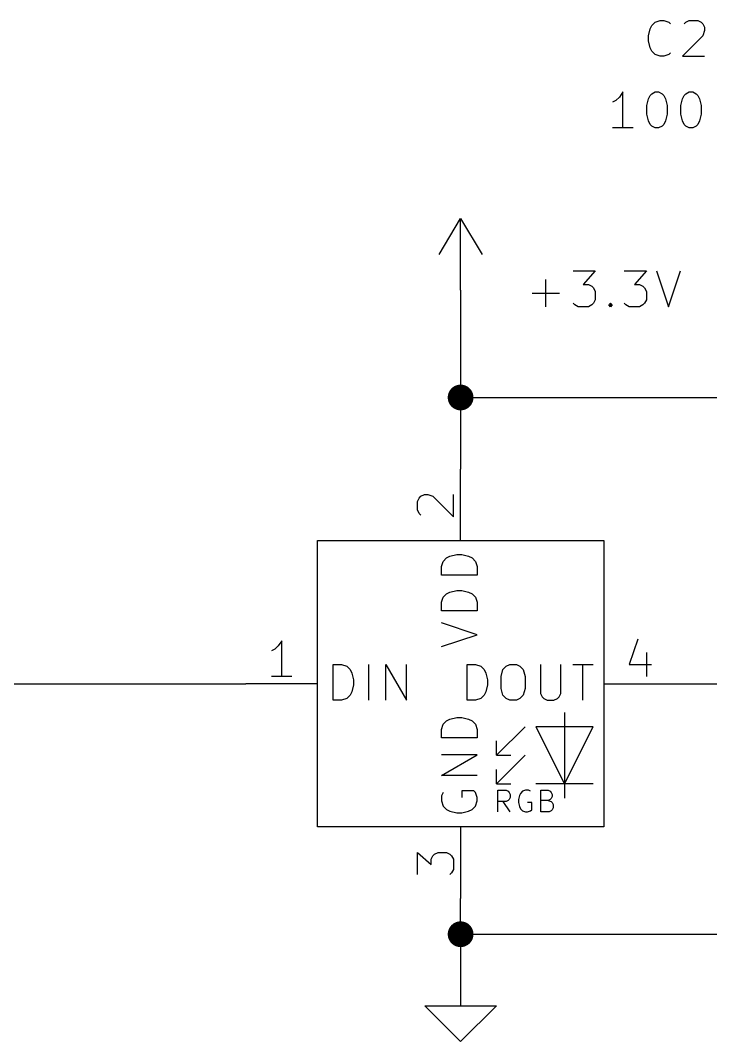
# Model space of a CAD drawing. Extents: x 0.4 to 11.3, y -7.9 to -0.4.
# Drawn here: x 7.335 to 8.299, y -4.1 to -2.673 of the extents above; entities that cross this region are included whole.
import ezdxf

# ---------------------------------------------------------------- set-up
doc = ezdxf.new("R2010")
doc.units = 0
doc.header["$MEASUREMENT"] = 0
for name, color, linetype in [('CYAN2', 4, 'CONTINUOUS'), ('GREEN3', 91, 'CONTINUOUS'), ('LYELLOW', 51, 'CONTINUOUS'), ('RED2', 1, 'CONTINUOUS'), ('RED3', 11, 'CONTINUOUS')]:
    doc.layers.add(name, color=color, linetype=linetype)

msp = doc.modelspace()

# ---------------------------------------------------------------- linework, layer by layer
at = {"layer": 'CYAN2', "linetype": 'CONTINUOUS'}
for p, q in [((8.21472, -2.68504), (8.2171, -2.68028)), ((8.21472, -2.68504), (8.2171, -2.68028)), ((8.2171, -2.68028), (8.22186, -2.67551)), ((8.2171, -2.68028), (8.22186, -2.67551)), ((8.22186, -2.67551), (8.229, -2.67313)), ((8.22186, -2.67551), (8.229, -2.67313)), ((8.229, -2.67313), (8.23376, -2.67313)), ((8.229, -2.67313), (8.23376, -2.67313)), ((8.23376, -2.67313), (8.24091, -2.67551)), ((8.23376, -2.67313), (8.24091, -2.67551)), ((8.24091, -2.67551), (8.24329, -2.67789)), ((8.24091, -2.67551), (8.24329, -2.67789)), ((8.26234, -2.67789), (8.26472, -2.67551)), ((8.26234, -2.67789), (8.26472, -2.67551)), ((8.26472, -2.67551), (8.26948, -2.67313)), ((8.26472, -2.67551), (8.26948, -2.67313)), ((8.26948, -2.67313), (8.28139, -2.67313)), ((8.26948, -2.67313), (8.28139, -2.67313)), ((8.28139, -2.67313), (8.28615, -2.67551)), ((8.28139, -2.67313), (8.28615, -2.67551)), ((8.28615, -2.67551), (8.28853, -2.67789)), ((8.28615, -2.67551), (8.28853, -2.67789)), ((8.28853, -2.67789), (8.29091, -2.68265)), ((8.28853, -2.67789), (8.29091, -2.68265)), ((8.21234, -2.69456), (8.21472, -2.68504)), ((8.21234, -2.69456), (8.21472, -2.68504)), ((8.21234, -2.7017), (8.21234, -2.69456)), ((8.21234, -2.7017), (8.21234, -2.69456)), ((8.28853, -2.69456), (8.25996, -2.72313)), ((8.28853, -2.69456), (8.25996, -2.72313)), ((8.29091, -2.68742), (8.28853, -2.69456)), ((8.29091, -2.68742), (8.28853, -2.69456)), ((8.29091, -2.68265), (8.29091, -2.68742)), ((8.29091, -2.68265), (8.29091, -2.68742)), ((8.21472, -2.71122), (8.21234, -2.7017)), ((8.21472, -2.71122), (8.21234, -2.7017)), ((8.2171, -2.71599), (8.21472, -2.71122)), ((8.2171, -2.71599), (8.21472, -2.71122)), ((8.22186, -2.72075), (8.2171, -2.71599)), ((8.22186, -2.72075), (8.2171, -2.71599)), ((8.229, -2.72313), (8.22186, -2.72075)), ((8.229, -2.72313), (8.22186, -2.72075)), ((8.23376, -2.72313), (8.229, -2.72313)), ((8.23376, -2.72313), (8.229, -2.72313)), ((8.24091, -2.72075), (8.23376, -2.72313)), ((8.24091, -2.72075), (8.23376, -2.72313)), ((8.24329, -2.71837), (8.24091, -2.72075)), ((8.24329, -2.71837), (8.24091, -2.72075)), ((8.25996, -2.72313), (8.29091, -2.72313)), ((8.25996, -2.72313), (8.29091, -2.72313)), ((8.17186, -2.78028), (8.1671, -2.78504)), ((8.17186, -2.78028), (8.1671, -2.78504)), ((8.17662, -2.77313), (8.17186, -2.78028)), ((8.17662, -2.77313), (8.17186, -2.78028)), ((8.17662, -2.82313), (8.17662, -2.77313)), ((8.17662, -2.82313), (8.17662, -2.77313)), ((8.21233, -2.78265), (8.21472, -2.77789)), ((8.21233, -2.78265), (8.21472, -2.77789)), ((8.21472, -2.77789), (8.2171, -2.77551)), ((8.21472, -2.77789), (8.2171, -2.77551)), ((8.2171, -2.77551), (8.22186, -2.77313)), ((8.2171, -2.77551), (8.22186, -2.77313)), ((8.22186, -2.77313), (8.22662, -2.77313)), ((8.22186, -2.77313), (8.22662, -2.77313)), ((8.22662, -2.77313), (8.23138, -2.77551)), ((8.22662, -2.77313), (8.23138, -2.77551)), ((8.23138, -2.77551), (8.23376, -2.77789)), ((8.23138, -2.77551), (8.23376, -2.77789)), ((8.23376, -2.77789), (8.23615, -2.78265)), ((8.23376, -2.77789), (8.23615, -2.78265)), ((8.25995, -2.78265), (8.26233, -2.77789)), ((8.25995, -2.78265), (8.26233, -2.77789)), ((8.26233, -2.77789), (8.26472, -2.77551)), ((8.26233, -2.77789), (8.26472, -2.77551)), ((8.26472, -2.77551), (8.26948, -2.77313)), ((8.26472, -2.77551), (8.26948, -2.77313)), ((8.26948, -2.77313), (8.27424, -2.77313)), ((8.26948, -2.77313), (8.27424, -2.77313)), ((8.27424, -2.77313), (8.279, -2.77551)), ((8.27424, -2.77313), (8.279, -2.77551)), ((8.279, -2.77551), (8.28138, -2.77789)), ((8.279, -2.77551), (8.28138, -2.77789)), ((8.28138, -2.77789), (8.28376, -2.78265)), ((8.28138, -2.77789), (8.28376, -2.78265)), ((8.1671, -2.78504), (8.16234, -2.78742)), ((8.1671, -2.78504), (8.16234, -2.78742)), ((8.20996, -2.79218), (8.21233, -2.78265)), ((8.20996, -2.79218), (8.21233, -2.78265)), ((8.20996, -2.80408), (8.20996, -2.79218)), ((8.20996, -2.80408), (8.20996, -2.79218)), ((8.23615, -2.78265), (8.23853, -2.79218)), ((8.23615, -2.78265), (8.23853, -2.79218)), ((8.23853, -2.79218), (8.23853, -2.80408)), ((8.23853, -2.79218), (8.23853, -2.80408)), ((8.25757, -2.79218), (8.25995, -2.78265)), ((8.25757, -2.79218), (8.25995, -2.78265)), ((8.25757, -2.80408), (8.25757, -2.79218)), ((8.25757, -2.80408), (8.25757, -2.79218)), ((8.28376, -2.78265), (8.28615, -2.79218)), ((8.28376, -2.78265), (8.28615, -2.79218)), ((8.28615, -2.79218), (8.28615, -2.80408)), ((8.28615, -2.79218), (8.28615, -2.80408)), ((8.21233, -2.81361), (8.20996, -2.80408)), ((8.21233, -2.81361), (8.20996, -2.80408)), ((8.23853, -2.80408), (8.23615, -2.81361)), ((8.23853, -2.80408), (8.23615, -2.81361)), ((8.25995, -2.81361), (8.25757, -2.80408)), ((8.25995, -2.81361), (8.25757, -2.80408)), ((8.28615, -2.80408), (8.28376, -2.81361)), ((8.28615, -2.80408), (8.28376, -2.81361)), ((8.19091, -2.82313), (8.16234, -2.82313)), ((8.19091, -2.82313), (8.16234, -2.82313)), ((8.21472, -2.81837), (8.21233, -2.81361)), ((8.21472, -2.81837), (8.21233, -2.81361)), ((8.2171, -2.82075), (8.21472, -2.81837)), ((8.2171, -2.82075), (8.21472, -2.81837)), ((8.22186, -2.82313), (8.2171, -2.82075)), ((8.22186, -2.82313), (8.2171, -2.82075)), ((8.22662, -2.82313), (8.22186, -2.82313)), ((8.22662, -2.82313), (8.22186, -2.82313)), ((8.23138, -2.82075), (8.22662, -2.82313)), ((8.23138, -2.82075), (8.22662, -2.82313)), ((8.23376, -2.81837), (8.23138, -2.82075)), ((8.23376, -2.81837), (8.23138, -2.82075)), ((8.23615, -2.81361), (8.23376, -2.81837)), ((8.23615, -2.81361), (8.23376, -2.81837)), ((8.26233, -2.81837), (8.25995, -2.81361)), ((8.26233, -2.81837), (8.25995, -2.81361)), ((8.26472, -2.82075), (8.26233, -2.81837)), ((8.26472, -2.82075), (8.26233, -2.81837)), ((8.26948, -2.82313), (8.26472, -2.82075)), ((8.26948, -2.82313), (8.26472, -2.82075)), ((8.27424, -2.82313), (8.26948, -2.82313)), ((8.27424, -2.82313), (8.26948, -2.82313)), ((8.279, -2.82075), (8.27424, -2.82313)), ((8.279, -2.82075), (8.27424, -2.82313)), ((8.28138, -2.81837), (8.279, -2.82075)), ((8.28138, -2.81837), (8.279, -2.82075)), ((8.28376, -2.81361), (8.28138, -2.81837)), ((8.28376, -2.81361), (8.28138, -2.81837)), ((8.10714, -3.02313), (8.13809, -3.02313)), ((8.13809, -3.02313), (8.12143, -3.04218)), ((8.17857, -3.02313), (8.20952, -3.02313)), ((8.20952, -3.02313), (8.19285, -3.04218)), ((8.22381, -3.02313), (8.24047, -3.07313)), ((8.24047, -3.07313), (8.25714, -3.02313)), ((8.06904, -3.07313), (8.06904, -3.03504)), ((8.12143, -3.04218), (8.12857, -3.04218)), ((8.12857, -3.04218), (8.13333, -3.04456)), ((8.13333, -3.04456), (8.13571, -3.04694)), ((8.13571, -3.04694), (8.13809, -3.0517)), ((8.13809, -3.0517), (8.13809, -3.06361)), ((8.19285, -3.04218), (8.2, -3.04218)), ((8.2, -3.04218), (8.20476, -3.04456)), ((8.20476, -3.04456), (8.20714, -3.04694)), ((8.20714, -3.04694), (8.20952, -3.0517)), ((8.20952, -3.0517), (8.20952, -3.06361)), ((8.05, -3.05408), (8.08809, -3.05408)), ((8.13809, -3.06361), (8.13571, -3.06837)), ((8.20952, -3.06361), (8.20714, -3.06837)), ((8.10952, -3.07075), (8.10714, -3.06837)), ((8.11428, -3.07313), (8.10952, -3.07075)), ((8.12857, -3.07313), (8.11428, -3.07313)), ((8.13333, -3.07075), (8.12857, -3.07313)), ((8.13571, -3.06837), (8.13333, -3.07075)), ((8.15714, -3.07075), (8.15952, -3.06837)), ((8.15952, -3.07313), (8.15714, -3.07075)), ((8.15952, -3.06837), (8.1619, -3.07075)), ((8.15952, -3.06837), (8.15952, -3.07313)), ((8.1619, -3.07075), (8.15952, -3.07313)), ((8.18095, -3.07075), (8.17857, -3.06837)), ((8.18571, -3.07313), (8.18095, -3.07075)), ((8.2, -3.07313), (8.18571, -3.07313)), ((8.20476, -3.07075), (8.2, -3.07313)), ((8.20714, -3.06837), (8.20476, -3.07075)), ((7.92551, -3.42905), (7.93028, -3.42428)), ((7.93028, -3.42428), (7.93504, -3.4219)), ((7.93504, -3.4219), (7.94456, -3.41952)), ((7.94456, -3.41952), (7.9517, -3.41952)), ((7.9517, -3.41952), (7.96122, -3.4219)), ((7.96122, -3.4219), (7.96599, -3.42428)), ((7.96599, -3.42428), (7.97075, -3.42905)), ((7.92313, -3.43619), (7.92551, -3.42905)), ((7.92313, -3.44809), (7.92313, -3.43619)), ((7.97075, -3.42905), (7.97313, -3.43619)), ((7.97313, -3.43619), (7.97313, -3.44809)), ((7.97313, -3.44809), (7.92313, -3.44809)), ((7.92313, -3.48619), (7.92551, -3.47905)), ((7.92551, -3.47905), (7.93028, -3.47428)), ((7.93028, -3.47428), (7.93504, -3.4719)), ((7.93504, -3.4719), (7.94456, -3.46952)), ((7.94456, -3.46952), (7.9517, -3.46952)), ((7.9517, -3.46952), (7.96122, -3.4719)), ((7.96122, -3.4719), (7.96599, -3.47428)), ((7.96599, -3.47428), (7.97075, -3.47905)), ((7.97075, -3.47905), (7.97313, -3.48619)), ((7.92313, -3.49809), (7.92313, -3.48619)), ((7.97313, -3.48619), (7.97313, -3.49809)), ((7.97313, -3.49809), (7.92313, -3.49809)), ((7.97313, -3.53143), (7.92313, -3.51476)), ((7.92313, -3.54809), (7.97313, -3.53143)), ((7.7719, -3.62313), (7.7719, -3.57313)), ((7.7719, -3.57313), (7.78381, -3.57313)), ((7.78381, -3.57313), (7.79095, -3.57551)), ((7.79095, -3.57551), (7.79571, -3.58028)), ((7.79571, -3.58028), (7.79809, -3.58504)), ((7.8219, -3.62313), (7.8219, -3.57313)), ((7.84571, -3.62313), (7.84571, -3.57313)), ((7.84571, -3.57313), (7.87428, -3.62313)), ((7.87428, -3.62313), (7.87428, -3.57313)), ((7.95904, -3.62313), (7.95904, -3.57313)), ((7.95904, -3.57313), (7.97095, -3.57313)), ((7.97095, -3.57313), (7.97809, -3.57551)), ((7.97809, -3.57551), (7.98285, -3.58028)), ((7.98285, -3.58028), (7.98524, -3.58504)), ((8.00667, -3.5898), (8.00904, -3.58028)), ((8.00904, -3.58028), (8.01381, -3.57551)), ((8.01381, -3.57551), (8.01857, -3.57313)), ((8.01857, -3.57313), (8.02809, -3.57313)), ((8.02809, -3.57313), (8.03285, -3.57551)), ((8.03285, -3.57551), (8.03761, -3.58028)), ((8.03761, -3.58028), (8.04, -3.5898)), ((8.06143, -3.57313), (8.06143, -3.61361)), ((8.09, -3.61361), (8.09, -3.57313)), ((8.10667, -3.57313), (8.13524, -3.57313)), ((8.12095, -3.62313), (8.12095, -3.57313)), ((7.79809, -3.58504), (7.80047, -3.59456)), ((7.80047, -3.59456), (7.80047, -3.6017)), ((7.98524, -3.58504), (7.98761, -3.59456)), ((7.98761, -3.59456), (7.98761, -3.6017)), ((8.00667, -3.60646), (8.00667, -3.5898)), ((8.04, -3.5898), (8.04, -3.60646)), ((7.80047, -3.6017), (7.79809, -3.61122)), ((7.98761, -3.6017), (7.98524, -3.61122)), ((8.00904, -3.61599), (8.00667, -3.60646)), ((8.04, -3.60646), (8.03761, -3.61599)), ((7.78381, -3.62313), (7.7719, -3.62313)), ((7.79095, -3.62075), (7.78381, -3.62313)), ((7.79571, -3.61599), (7.79095, -3.62075)), ((7.79809, -3.61122), (7.79571, -3.61599)), ((7.97095, -3.62313), (7.95904, -3.62313)), ((7.97809, -3.62075), (7.97095, -3.62313)), ((7.98285, -3.61599), (7.97809, -3.62075)), ((7.98524, -3.61122), (7.98285, -3.61599)), ((8.01381, -3.62075), (8.00904, -3.61599)), ((8.01857, -3.62313), (8.01381, -3.62075)), ((8.02809, -3.62313), (8.01857, -3.62313)), ((8.03285, -3.62075), (8.02809, -3.62313)), ((8.03761, -3.61599), (8.03285, -3.62075)), ((8.06143, -3.61361), (8.06381, -3.61837)), ((8.06381, -3.61837), (8.06619, -3.62075)), ((8.06619, -3.62075), (8.07095, -3.62313)), ((8.07095, -3.62313), (8.08047, -3.62313)), ((8.08047, -3.62313), (8.08524, -3.62075)), ((8.08524, -3.62075), (8.08762, -3.61837)), ((8.08762, -3.61837), (8.09, -3.61361)), ((7.92551, -3.65667), (7.93028, -3.6519)), ((7.93028, -3.6519), (7.93504, -3.64952)), ((7.93504, -3.64952), (7.94456, -3.64714)), ((7.94456, -3.64714), (7.9517, -3.64714)), ((7.9517, -3.64714), (7.96122, -3.64952)), ((7.96122, -3.64952), (7.96599, -3.6519)), ((7.96599, -3.6519), (7.97075, -3.65667)), ((7.92313, -3.66381), (7.92551, -3.65667)), ((7.92313, -3.67571), (7.92313, -3.66381)), ((7.97075, -3.65667), (7.97313, -3.66381)), ((7.97313, -3.66381), (7.97313, -3.67571)), ((7.97313, -3.67571), (7.92313, -3.67571)), ((7.92313, -3.72809), (7.97313, -3.69952)), ((7.97313, -3.69952), (7.92313, -3.69952)), ((7.97313, -3.72809), (7.92313, -3.72809)), ((7.92551, -3.7519), (7.92313, -3.75667)), ((7.96837, -3.74952), (7.9517, -3.74952)), ((7.9517, -3.74952), (7.9517, -3.75905)), ((7.97075, -3.7519), (7.96837, -3.74952)), ((7.97313, -3.75905), (7.97075, -3.7519)), ((7.92313, -3.75667), (7.92313, -3.76381)), ((7.92313, -3.76381), (7.92551, -3.77095)), ((7.97075, -3.77095), (7.97313, -3.76381)), ((7.97313, -3.76381), (7.97313, -3.75905)), ((7.92551, -3.77095), (7.93028, -3.77571)), ((7.93028, -3.77571), (7.93504, -3.77809)), ((7.93504, -3.77809), (7.94456, -3.78047)), ((7.94456, -3.78047), (7.9517, -3.78047)), ((7.9517, -3.78047), (7.96122, -3.77809)), ((7.96122, -3.77809), (7.96599, -3.77571)), ((7.96599, -3.77571), (7.97075, -3.77095))]:
    msp.add_line(p, q, dxfattribs=at)
at = {"layer": 'GREEN3', "linetype": 'CONTINUOUS'}
for p, q in [((7.95, -3.05), (7.95, -3.2)), ((7.95, -3.2), (8.9, -3.2)), ((7.95, -3.2), (7.95, -3.3)), ((6.8, -3.6), (7.65, -3.6)), ((8.25, -3.6), (8.6, -3.6)), ((7.95, -3.95), (7.95, -3.9)), ((7.95, -3.95), (7.95, -4)), ((7.95, -3.95), (8.9, -3.95))]:
    msp.add_line(p, q, dxfattribs=at)
at = {"layer": 'GREEN3', "const_width": 0.018}
for points in [[(7.941, -3.2, 1), (7.959, -3.2, 1)], [(7.941, -3.95, 1), (7.959, -3.95, 1)]]:
    msp.add_lwpolyline(points, format="xyb", close=True, dxfattribs=at)
at = {"layer": 'LYELLOW', "linetype": 'CONTINUOUS'}
for p, q in [((7.75, -3.8), (7.75, -3.4)), ((7.75, -3.4), (8.15, -3.4)), ((8.15, -3.4), (8.15, -3.8)), ((8.15, -3.8), (7.75, -3.8))]:
    msp.add_line(p, q, dxfattribs=at)
at = {"layer": 'RED2', "linetype": 'CONTINUOUS'}
for p, q in [((7.92, -3), (7.95, -2.95)), ((7.95, -3.05), (7.95, -2.95)), ((7.95, -2.95), (7.98, -3)), ((7.95, -3.4), (7.95, -3.3)), ((7.75, -3.8), (7.75, -3.4)), ((7.75, -3.4), (8.15, -3.4)), ((8.15, -3.4), (8.15, -3.8)), ((7.75, -3.6), (7.65, -3.6)), ((8.15, -3.6), (8.25, -3.6)), ((8.095, -3.64), (8.095, -3.74)), ((8.04, -3.66), (8, -3.7)), ((8.135, -3.66), (8.055, -3.66)), ((8.055, -3.66), (8.095, -3.74)), ((8.095, -3.74), (8.135, -3.66)), ((8, -3.7), (8, -3.68)), ((8, -3.7), (8.02, -3.7)), ((8.04, -3.7), (8, -3.74)), ((8, -3.74), (8, -3.72)), ((8, -3.74), (8.02, -3.74)), ((8.00214, -3.77888), (8.00214, -3.74888)), ((8.00214, -3.74888), (8.01357, -3.74888)), ((8.01357, -3.74888), (8.01643, -3.75031)), ((8.01643, -3.75031), (8.01785, -3.75174)), ((8.01785, -3.75174), (8.01928, -3.75459)), ((8.03643, -3.75031), (8.03357, -3.75317)), ((8.04071, -3.74888), (8.03643, -3.75031)), ((8.045, -3.74888), (8.04071, -3.74888)), ((8.04785, -3.75031), (8.045, -3.74888)), ((8.135, -3.74), (8.055, -3.74)), ((8.06214, -3.77888), (8.06214, -3.74888)), ((8.06214, -3.74888), (8.07214, -3.74888)), ((8.07214, -3.74888), (8.075, -3.75031)), ((8.075, -3.75031), (8.07643, -3.75174)), ((8.07643, -3.75174), (8.07785, -3.75459)), ((8.095, -3.74), (8.095, -3.76)), ((8.01357, -3.76459), (8.00214, -3.76459)), ((8.01928, -3.77888), (8.00928, -3.76459)), ((8.01643, -3.76317), (8.01357, -3.76459)), ((8.01785, -3.76174), (8.01643, -3.76317)), ((8.01928, -3.75888), (8.01785, -3.76174)), ((8.01928, -3.75459), (8.01928, -3.75888)), ((8.03214, -3.75602), (8.03071, -3.76174)), ((8.03071, -3.76174), (8.03071, -3.76602)), ((8.03071, -3.76602), (8.03214, -3.77174)), ((8.03357, -3.75317), (8.03214, -3.75602)), ((8.04928, -3.76602), (8.04357, -3.76602)), ((8.04928, -3.77602), (8.04928, -3.76602)), ((8.07214, -3.76317), (8.06214, -3.76317)), ((8.075, -3.76174), (8.07214, -3.76317)), ((8.07214, -3.76317), (8.07643, -3.76459)), ((8.07643, -3.76031), (8.075, -3.76174)), ((8.07785, -3.75745), (8.07643, -3.76031)), ((8.07643, -3.76459), (8.07785, -3.76602)), ((8.07785, -3.75459), (8.07785, -3.75745)), ((8.07785, -3.76602), (8.07928, -3.76888)), ((8.03214, -3.77174), (8.03357, -3.77459)), ((8.03357, -3.77459), (8.03643, -3.77745)), ((8.03643, -3.77745), (8.04071, -3.77888)), ((8.04071, -3.77888), (8.04357, -3.77888)), ((8.04357, -3.77888), (8.04785, -3.77745)), ((8.04785, -3.77745), (8.04928, -3.77602)), ((8.07357, -3.77888), (8.06214, -3.77888)), ((8.07643, -3.77745), (8.07357, -3.77888)), ((8.07785, -3.77602), (8.07643, -3.77745)), ((8.07928, -3.77317), (8.07785, -3.77602)), ((8.07928, -3.76888), (8.07928, -3.77317)), ((8.15, -3.8), (7.75, -3.8)), ((7.95, -3.8), (7.95, -3.9)), ((7.95, -4), (7.95, -4.05)), ((7.95, -4.1), (7.9, -4.05)), ((7.9, -4.05), (7.95, -4.05)), ((7.95, -4.05), (8, -4.05)), ((8, -4.05), (7.95, -4.1))]:
    msp.add_line(p, q, dxfattribs=at)
at = {"layer": 'RED3', "linetype": 'CONTINUOUS'}
for p, q in [((7.89226, -3.34047), (7.89464, -3.33809)), ((7.89464, -3.33809), (7.8994, -3.33571)), ((7.8994, -3.33571), (7.90417, -3.33571)), ((7.90417, -3.33571), (7.91131, -3.33809)), ((7.91131, -3.33809), (7.93988, -3.36666)), ((7.93988, -3.36666), (7.93988, -3.33571)), ((7.88988, -3.34523), (7.89226, -3.34047)), ((7.88988, -3.35714), (7.88988, -3.34523)), ((7.89226, -3.3619), (7.88988, -3.35714)), ((7.89464, -3.36428), (7.89226, -3.3619)), ((8.19762, -3.5375), (8.18572, -3.57321)), ((7.69048, -3.55178), (7.68572, -3.55417)), ((7.69524, -3.54702), (7.69048, -3.55178)), ((7.7, -3.53988), (7.69524, -3.54702)), ((7.7, -3.58988), (7.7, -3.53988)), ((8.20952, -3.55655), (8.20952, -3.58988)), ((8.18572, -3.57321), (8.21667, -3.57321)), ((7.71429, -3.58988), (7.68572, -3.58988)), ((7.88988, -3.86666), (7.88988, -3.83571)), ((7.88988, -3.83571), (7.90893, -3.85238)), ((7.91131, -3.84047), (7.91369, -3.83809)), ((7.91369, -3.83809), (7.91845, -3.83571)), ((7.91845, -3.83571), (7.93035, -3.83571)), ((7.93035, -3.83571), (7.93512, -3.83809)), ((7.93512, -3.83809), (7.9375, -3.84047)), ((7.90893, -3.84523), (7.91131, -3.84047)), ((7.90893, -3.85238), (7.90893, -3.84523)), ((7.9375, -3.84047), (7.93988, -3.84523)), ((7.93988, -3.84523), (7.93988, -3.85952)), ((7.9375, -3.86428), (7.93512, -3.86666)), ((7.93988, -3.85952), (7.9375, -3.86428))]:
    msp.add_line(p, q, dxfattribs=at)

doc.saveas('drawing.dxf')
